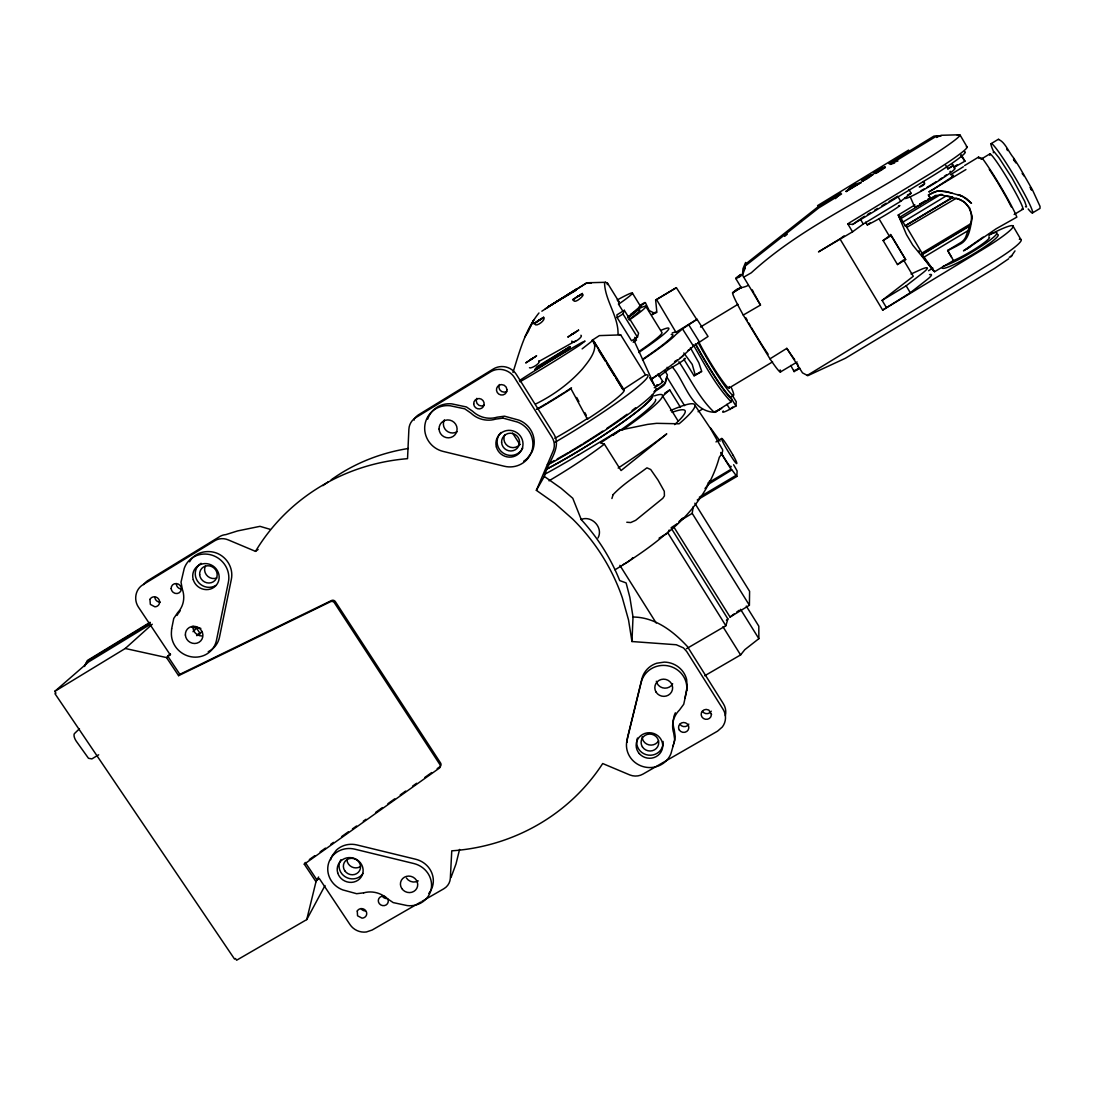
<?xml version="1.0" encoding="UTF-8"?>
<svg xmlns="http://www.w3.org/2000/svg" width="1095" height="1095" viewBox="0 0 1095 1095"><rect width="100%" height="100%" fill="white"/><g stroke="black" fill="none" stroke-linecap="round" stroke-linejoin="round"><path stroke-width="1.5" d="M673.658 526.695L730.064 617.046L749.404 605.261L749.596 591.314L694.832 503.221M972.278 217.33C970.362 226.925 969.568 239.928 959.398 244.541A26.389 2.97 -30.7 0 1 947.709 250.522L951.623 257.298M631.966 641.506L633.019 616.964L629.871 597.418L626.107 582.91L619.715 580.583A198.482 190.434 25 0 0 581.336 519.728L572.767 498.266L561.051 488.247L544.297 476.407L544.776 475.285C547.678 462.158 562.214 447.951 553.878 434.14L516.429 374.545A16.822 16.466 37.4 0 0 493.366 368.96L418.783 414.649A14.906 14.495 37.3 0 0 414.088 419.33L414.238 420.069M697.241 499.963L736.839 476.448L737.127 470.959L733.595 464.718M573.629 300.482C575.546 304.766 590.52 289.545 578.324 296.252M707.356 484.921L731.939 469.864L736.839 476.448M723.302 410.981A11.498 1.437 -31.6 0 0 727.217 410.639L735.963 406.053L736.237 401.728L732.021 394.843M744.094 267.81L744.244 269.726L745.544 264.1L818.116 206.75L840.796 192.925L835.43 198.606M780.146 369.918A46.346 2.861 59 0 1 769.977 358.845L743.259 315.059L760.477 305.067L742.492 275.132L742.971 268.686L745.64 262.444M961.177 154.71L964.955 161.157L954.375 167.206M622.685 310.884L618.565 304.218L618.839 301.536L607.561 283.249L605.562 282.291L587.043 282.784L573.013 291.612M611.913 498.54L613.104 494.666M534.908 324.024C535.633 327.2 544.297 321.437 544.147 318.207M686.716 690.493L683.732 704.249L679.516 709.984A24.35 23.378 8.2 0 0 673.726 733.157L674.766 740.152L670.934 753.702A23.036 22.064 11 0 1 642.697 766.486A23.036 22.064 11 0 1 627.052 740.069L641.218 682.308A23.159 22.311 10.5 0 1 667.608 665.76A23.159 22.311 10.5 0 1 686.729 690.356M749.404 605.261L692.204 513.35L693.19 506.739M673.945 743.341L675.218 736.47L674.191 729.53A24.213 23.255 8.2 0 1 673.452 718.731M672.084 366.743C685.429 381.799 690.575 411.747 715.117 412.309L715.336 411.227M790.741 365.429L794.108 371.602L799.788 368.194M721.687 408.394L714.748 412.309L731.077 401.865L731.693 399.086A45.196 3.969 59 0 1 695.352 343.994M150.22 624.41L88.681 661.886L54.75 691.383L55.927 693.135L54.983 693.71L234.549 959.083L235.493 958.536L236.629 960.219L306.737 919.595L315.99 881.721L318.59 876.999M459.571 849.419L455.985 863.982L451.003 877.506M969.8 225.967L922.715 254.3L906.824 227.363L956.263 198.25A20.641 20.203 -42.9 0 1 970.813 222.915L966.447 235.001A12.305 12.045 -41.2 0 1 960.794 242.529L947.613 250.44L953.458 260.528A23.83 2.82 -30.7 0 0 978.752 246.539A23.83 2.82 -30.7 0 0 988.73 236.972M637.454 337.178L638.563 333.195L624.301 310.309L616.937 314.854L617.142 317.605L631.555 340.805L637.454 337.178L623 313.991L624.301 310.309M686.401 648.76L725.862 625.751L727.888 618.935L671.413 528.502M529.487 367.742C530.76 369.138 541.313 363.047 538.904 360.803M666.677 377.392L665.404 382.963L654.167 391.627M684.977 698.076L687.126 686.948L686.647 679.557A23.036 22.187 10.5 0 0 664.268 662.105L656.699 663.241A23.036 22.187 10.5 0 0 641.862 678.941L627.777 736.401A22.899 21.955 11 0 0 627.189 742.246M512.98 372.437C519.427 352.015 525.121 329.896 538.973 312.965M998.517 139.558C1004.649 141.406 1008.865 152.369 1013.464 157.694A40.364 3.422 59.2 0 1 1020.061 168.192L1032.393 189.75L1040.017 206.339L1040.017 208.42L1032.434 212.964M607.301 284.604L607.561 283.249M742.492 275.132L745.325 267.55M672.7 746.653L673.521 744.436M598.007 537.946C603.632 527.639 591.752 515.061 581.062 519.495M743.984 269.397L745.435 265.825L818.704 207.94L841.59 193.993M582.116 348.894L593.175 340.175L623 389.601A58.733 5.393 -32 0 1 590.123 417.359L587.385 419.152L570.96 388.725L571.494 387.835A53.409 4.051 -32 0 1 565.02 392.024M422.109 901.267L443.762 888.798A14.427 13.592 19.3 0 0 450.346 878.176L451.756 850.829A203.588 195.143 24.9 0 0 602.702 763.543L629.817 774.945A14.659 14.016 11.7 0 0 642.984 774.097L717.567 731.145L722.317 726.998A16.534 15.877 7.5 0 0 723.097 709.355L686.729 651.552L683.458 647.898L676.272 644.75L631.966 641.533L628.53 619.962L622.316 597.733A203.588 195.143 24.9 0 0 572.685 519.098L554.905 503.385L536.358 490.327L553.167 450.976A15.029 14.714 29 0 0 552.031 437.357L514.226 377.228C509.257 369.686 498.814 367.03 490.957 371.602L415.703 417.688A15.056 14.632 37.2 0 0 408.887 429.254L407.532 458.668A203.588 195.143 24.9 0 0 255.505 551.36L228.143 539.849A14.878 14.153 36.7 0 0 214.812 540.711L142.624 584.922C135.315 589.603 133.645 599.773 138.298 606.904L170.245 654.837L167.836 656.288L179.867 674.342L178.594 675.656L166.522 657.575L125.268 648.486L54.75 691.383M541.861 311.199L562.406 297.895M659.067 538.151L667.868 532.937L669.182 529.994M84.52 665.828L87.504 660.408L150.111 622.275M84.466 666.499L87.449 661.079L150.07 622.932M578.228 455.15L619.743 430.143L647.583 424.395L656.644 423.327L679.119 423.792L680.775 422.369A110.937 12.825 -32.1 0 0 670.482 410.584M571.877 341.01C570.577 345.664 583.95 336.699 580.939 335.234M587.385 419.152L587.864 418.194A53.299 4.9 -32 0 1 554.837 438.315M306.737 919.595L325.01 885.54M570.221 347.005L568.702 349.387L535.14 369.877L536.687 366.948L569.975 346.622L536.386 368.207M189.599 561.79C194.951 551.757 208.666 549.101 218.48 553.892A23.173 21.996 36.1 0 1 231.36 579.269L219.479 637.222A23.022 21.777 34.1 0 1 208.228 651.717M536.358 490.327L544.297 476.407M315.99 881.721L304.287 864.16L305.286 862.449L316.961 879.969L319.343 878.573L350.044 924.645A16.11 15.084 21.2 0 0 366.36 931.982L372.149 930.025L420.658 902.088M1014.997 250.892L1010.863 256.873M545.31 308.845L557.861 300.906M524.916 336.849L528.557 331.114M748.364 285.343C741.862 288.697 738.359 286.562 733.007 292.611A46.346 2.861 59 0 0 743.259 315.059M176.993 615.458L177.924 614.076M178.663 612.981L180.141 610.805M534.825 369.371L568.387 348.881L569.975 346.622M576.025 290.339L576.572 288.916L547.787 307.052L576.025 290.339L576.572 288.916M613.159 494.584C622.918 484.236 635.73 476.284 646.926 467.839L650.704 469.509L658.054 480.13L664.295 491.299L664.419 495.884L662.831 498.293L635.661 520.33L630.706 522.548L626.792 522.247M535.14 369.877L535.797 369.029M681.336 519.304L679.584 521.562A6.638 1.054 -32 0 1 678.681 522.493M548.075 307.517L548.746 306.025M704.728 675.752L740.59 654.933L744.819 649.663L758.862 638.672L758.808 626.189L746.284 606.069M535.168 323.518L535.92 322.724M794.669 359.557A46.401 2.423 59 0 1 786.812 348.361L769.963 358.845M672.221 332.935A70.285 5.749 -31.9 0 1 675.93 332.237L697.022 319.302L708.041 336.466L693.463 346.143L680.994 357.545A70.614 6.46 -31.9 0 1 650.895 379.568M697.022 319.302L682.5 328.897L675.519 334.851A70.71 5.776 -31.9 0 1 642.478 359.899M680.501 407.381L669.729 389.957L663.419 395.528M573.958 299.66L574.615 298.976M655.275 386.165L655.713 386.179M166.522 657.575L170.245 653.948M193.007 631.705L196.607 628.201L200.344 633.841M963.354 166.768L950.419 174.776M79.456 728.736L74.35 733.691A6.789 2.984 58.3 0 0 76.212 741.123L88.49 758.287L91.871 758.903L98.673 754.811M846.024 191.201L861.354 182.331L846.23 191.543L850.541 187.067L854.99 184.357L861.354 182.331M846.23 191.543L854.99 184.357M125.268 648.486L152.26 624.232M951.897 177.061L953.375 175.268L951.938 175.31M884.65 167.946L885.362 167.33L881.817 169.013L883.405 167.384L882.721 167.562L873.892 172.832L883.597 167.617L881.817 169.013M726.409 620.208L727.888 618.935M730.064 617.046L734.061 613.966M872.948 174.42L862.668 181.058L867.555 178.54M983.187 237.095L963.477 250.837L966.94 248.811M536.304 322.368L540.697 319.37M951.829 177.13L933.474 189.23M919.417 186.821C917.802 188.135 928.3 184.206 923.181 181.551M784.609 236.356L787.291 234.234M656.069 311.965A75.883 5.283 -31.9 0 0 654.002 312.978L651.758 314.73L656.877 312.362L655.645 300.057L676.368 287.67L696.639 319.329M844.094 235.863L839.947 238.874L882.652 310.09L910.287 292.735L926.534 280.033A24.788 2.97 -30.9 0 0 929.518 274.626M886.238 307.298L882.105 300.386L906.154 285.809L922.442 273.175A24.802 2.888 -30.9 0 0 919.745 270.041L911.054 274.01M882.105 300.386L913.285 276.282L903.539 259.926L897.476 264.552L883.131 240.517L889.249 235.972L878.984 218.754M839.947 238.874L818.499 251.891L852.54 231.825L847.845 223.982L849.255 222.887L927.78 175.2A50.329 3.874 -31.1 0 0 966.296 146.785M852.54 231.825L863.271 224.023L900.72 201.302L911.108 193.281L908.864 189.503M1008.741 258.721L994.917 268.165L845.395 358.27L807.795 375.681L802.498 372.861L786.812 348.361M731.474 407.929C729.598 409.681 735.279 405.862 732.062 407.545M638.358 307.503L645.393 302.617L649.157 310.501L654.002 312.978M947.859 168.876L953.348 165.441L947.859 168.876L945.793 165.386M196.813 635.702L202.178 631.705L196.648 635.059M167.85 656.288L170.587 654.249M807.166 375.475L992.878 262.088A39.187 4.955 -30.5 0 0 1019.336 239.271M657.821 384.838L656.466 385.755M865.652 222.175L867.308 224.94L870.06 222.928M255.505 551.374L258.133 549.457M847.845 223.982L852.635 224.461L858.973 219.876M736.661 612.105L739.262 610.243M309.337 859.575L314.744 855.729M320.11 851.91L325.448 848.105M330.786 844.313L333.496 842.384M341.613 836.607L348.388 831.789M352.453 828.901L356.518 826.013M363.294 821.195L365.99 819.279M375.571 812.463L382.415 807.59M387.89 803.703L394.734 798.83M400.209 794.943L405.684 791.055M412.528 786.183L416.634 783.267M424.846 777.423L431.69 772.564M437.165 768.663L439.903 766.719A2.915 2.779 21.5 0 0 440.573 763.023L335.357 601.634A2.97 2.833 31.1 0 0 331.511 600.525L179.867 674.342M304.287 864.16L439.204 768.238A2.929 2.779 21.5 0 0 439.875 764.529L334.413 602.797A2.97 2.847 31.1 0 0 330.567 601.689L178.594 675.656M322.861 485.646L328.363 481.8M331.114 479.884C353.822 463.445 380.718 452.837 408.353 448.485M619.743 430.143L600.484 442.969L604.385 444.118L621.07 470.549L666.759 433.88A139.462 15.932 -32.1 0 1 618.169 468.058M577.216 296.964C582.554 293.405 573.178 299.168 577.38 296.786M872.852 174.748C872.099 173.338 847.982 188.436 872.647 174.406L868.718 177.828M869.649 176.432L871.442 175.022L869.444 176.09M633.184 342.297L636.482 340.121L634.744 337.328M595.776 345.828L592.272 340.175L599.362 335.604L620.714 334.892L645.489 374.887L623 389.601L615.979 378.309M671.125 527.722L675.41 524.929A6.638 1.054 -32 0 0 677.23 523.67M739.96 275.406C737.428 277.158 742.478 273.846 739.946 275.598M739.905 276.077C737.359 277.829 742.424 274.503 739.878 276.255M968.158 248.059L996.121 228.787L1016.844 217.125A38.695 2.806 59.2 0 0 1002.007 188.874A38.695 2.806 59.2 0 0 982.461 158.515L978.492 157.146L964.572 165.591M883.063 169.041L876.26 173.243M733.007 292.611L741.397 287.355L732.582 292.83M967.049 248.743L969.924 246.95M967.255 248.62L968.076 248.1M655.645 300.057L676.368 287.67M566.539 295.349L570.728 292.762M547.787 307.052L575.737 289.874M617.142 317.605L623 313.991M640 305.245L644.887 302.507M681.104 520.152L692.204 513.35M562.159 298.292L586.263 283.099L591.423 282.715L590.123 282.715M817.568 205.627L908.658 150.07M873.892 172.832L874.878 173.612L885.157 166.974L881.612 168.671M936.526 137.464L939.387 135.712L933.953 136.108L888.839 163.62L897.9 161.006M559.901 299.674L560.777 299.14M864.557 216.331L860.246 218.959L863.271 224.023M867.445 214.579L870.32 212.841M874.645 210.213L877.533 208.461M881.858 205.833L886.17 203.218M889.058 201.466L897.708 196.21L900.72 201.302M852.635 224.461L929.203 177.992A46.223 3.627 -31.1 0 0 964.544 151.822M991.098 143.691L998.654 139.092M954.676 166.358L957.317 164.756M700.499 327.022L737.975 304.314M989.798 153.93L981.024 159.24A32.234 2.341 59.2 0 1 981.284 159.227L981.407 159.281M965.941 169.547L928.847 191.94L933.364 189.298M953.458 260.528L934.569 271.724L912.765 245.129L906.455 234.549L898.256 215.003L914.941 204.902M914.585 206.161A25.13 2.217 -31 0 0 920.005 204.943L919.704 204.19L925.097 200.919M927.793 199.276L930.504 197.648M898.53 215.893L900.268 216.892L935.938 195.293M882.652 310.09L984.692 248.223A39.228 4.667 -30.6 0 0 1013.094 226.747A39.228 4.667 -30.6 0 0 989.1 235.138M902.814 222.148L946.669 195.622L952.951 197.401L905.141 225.857L901.144 218.425L940.892 194.349L942.603 194.636M688.057 350.4L690.89 348.675A115.796 10.608 -32 0 0 690.439 347.704M905.141 225.857L952.568 197.182M883.131 240.517L891.33 235.562L905.661 259.611L897.476 264.552M654.427 391.572L657.123 389.929A8.24 0.821 -31.8 0 0 664.528 384.496L667.416 374.969L665.035 371.095M715.117 412.309L720.633 408.654M684.526 360.282L694.066 375.777L700.841 371.698M694.066 375.777L701.758 371.547L698.829 362.774L690.89 348.675M922.086 253.013L970.567 223.832M934.569 271.724L922.004 254.204L939.236 243.829M942.111 242.104L969.39 225.679M549.019 480.828L554.837 477.324A70.97 7.528 -32.1 0 0 604.385 444.118M923.728 257.298L967.528 230.949M1014.162 214.497L1022.963 209.2M729.27 387.89L772.577 361.87M698.076 411.747L702.442 409.119L701.703 409.119M797.174 361.993L780.311 372.04M1009.22 257.311L1012.081 255.6M715.979 441.915L721.742 438.479M575.683 340.887L538.877 361.487M707.945 483.032L731.049 469.29L731.898 470.344M928.533 270.725L932.885 268.138M699.308 497.212L736.004 475.408M924.563 183.892L920.662 186.109M659.026 376.502A55.352 5.16 -31.9 0 0 668.415 369.426L676.505 364.745A8.336 0.78 -31.7 0 0 683.992 359.803A8.336 0.78 -31.7 0 0 684.06 358.708M743.56 277.254L751.279 272.806C801.485 226.87 864.297 200.111 920.539 162.963A50.37 3.559 -31.2 0 0 957.304 135.287M950.474 192.734L939.058 190.735L933.706 192.09L928.423 195.006L937.306 191.091L945.026 191.365M928.423 195.006L930.682 198.619L936.909 195.43L941.194 194.91L958.344 199.057L962.943 201.206A13.427 13.154 37.9 0 1 964.996 202.616L969.691 208.036L972.264 216.673M656.63 385.248L657.383 384.824M930.531 198.523L929.463 199.112A25.048 2.204 -31 0 1 919.704 204.19M605.562 282.291L604.536 282.825C605.001 300.564 618.565 316.332 618.032 334.29L620.714 334.892M540.93 319.247L542.326 318.549M535.606 404.014C553.249 395.35 569.455 383.524 582.567 368.837C588.234 361.706 599.704 348.456 592.272 340.175M911.108 193.281L910.807 193.432A29.236 2.382 -31 0 1 907.385 195.006M898.543 205.874L899.898 205.545L897.394 207.489A28.059 2.354 -31.1 0 1 867.308 224.94M894.601 163.046L890.098 164.414L935.65 136.642L940.933 136.177M940.865 135.301L959.247 134.781M633.019 616.964L634.238 617.046C655.713 617.689 673.343 631.377 687.359 646.461L723.384 703.784A16.384 15.754 7.5 0 1 725.314 715.733M922.715 254.3L922.004 254.204M191.611 627.106L196.607 628.201M192.734 626.408L200.837 628.366M945.491 191.433L951.911 193.048M951.322 192.953L962.724 196.333L971.511 203.287L966.734 198.729L960.014 195.266M957.796 194.554L961.164 195.677M270.068 529.309L259.994 526.339L237.601 530.924L225.844 534.62A14.728 14.03 36.7 0 0 219.643 536.618L148.071 580.459A16.466 15.549 36.5 0 0 143.637 584.634M964.955 161.157L960.917 155.627M714.241 412.322C699.185 398.21 690.37 378.637 678.914 361.747M731.077 401.865C715.487 385.262 704.797 364.594 693.409 345.007M933.241 270.684L921.963 255.641M1025.481 206.709L1026.59 206.928L1024.66 201.261L1012.081 178.061L998.927 157.721L994.753 152.561L993.644 151.726L993.316 152.739M861.779 180.223L862.874 181.4M683.814 352.96L692.232 364.402L695.38 375.393M891.33 235.562L890.358 234.453L905.661 259.611M710.682 428.131L720.072 441.189M906.824 227.363L905.825 225.898M694.914 405.259L710.463 428.474L721.92 448.58A110.8 15.576 -32.1 0 1 719.305 457.286C710.792 488.397 690.014 516.019 664.309 535.14A71.011 11.142 -32.3 0 1 614.979 569.783M682.5 328.897L693.463 346.143M512.638 433.141L519.933 444.625M619.866 565.335L656.192 623.014M722.974 626.751L740.59 654.933M688.591 324.572L699.376 341.886M740.562 609.313L758.862 638.672M667.868 532.937L725.862 625.751M918.842 250.892L919.513 251.973M593.996 341.558L624.246 390.135M598.417 350.058L605.439 361.364M607.191 364.183L614.227 375.475M667.088 377.405L684.553 405.656M662.803 381.539L658.081 373.901A7.432 0.698 -31.8 0 1 657.931 374.326M662.543 395.87L678.12 421.028M649.636 377.679L654.468 385.495L634.128 340.737M645.708 306.244L661.804 332.36A58.035 4.531 -31.9 0 1 639.945 350.797M632.458 293.214L640.561 306.354M720.688 452.509L731.049 469.29M667.115 367.304L668.415 369.426M1006.729 149.125L1007.619 150.576M1031.517 189.421L1029.998 187.45M1030.641 188.682L1031.531 190.147M731.693 399.086L735.963 406.053M726.929 404.342L730.132 409.544M735.772 278.5L741.233 287.574M928.574 195.102L930.682 198.619M906.154 285.809L910.287 292.735M656.754 299.893L675.93 332.237M952.075 163.73L954.347 167.59M960.041 134.986L967.118 147.031M1012.848 225.789L1020.868 239.463M1024.126 176.049L1022.265 173.38L1022.73 174.379M901.144 218.425L900.268 216.892M901.308 221.313L902.034 222.627M1014.531 161.116L1013.491 159.008L1015.818 162.895M576.682 397.458L578.899 401.578M584.881 412.651L586.372 415.429M898.256 215.003L900.555 219.958M910.26 196.895L914.489 206.613M797.598 363.814L798.022 366.798M793.889 369.973L794.108 371.602M731.351 387.712A42.048 3.641 59 0 1 725.588 387.014A42.048 3.641 59 0 1 698.062 342.53M988.73 234.727A32.535 3.846 -30.7 0 1 984.925 243.774A32.535 3.846 -30.7 0 1 943.342 266.099M729.174 386.617A33.548 2.902 59 0 1 718.936 375.859A33.548 2.902 59 0 1 698.569 341.503M997.518 234.508A32.535 3.874 -30.7 0 1 973.482 253.999A32.535 3.874 -30.7 0 1 942.179 267.714M768.115 354.191A33.658 2.08 59 0 1 751.334 327.473M750.486 326.023A33.658 2.08 59 0 1 748.843 323.148M747.283 320.397A33.658 2.08 59 0 1 745.818 317.755M954.115 168.178A29.223 2.409 -31 0 1 934.993 183.07A29.223 2.409 -31 0 1 905.1 198.51L904.963 198.441A29.223 2.409 -31 0 1 904.963 197.99M760.477 305.067A46.401 2.423 59 0 1 754.564 294.309M753.743 292.735A46.401 2.423 59 0 1 752.292 289.874M740.877 276.063A9.978 0.739 -31.5 0 1 735.676 278.417A9.978 0.739 -31.5 0 1 741.014 274.366M570.96 388.725A58.856 4.462 -32 0 1 537.371 409.352M563.706 392.859A53.409 4.051 -32 0 1 547.24 403.028M545.885 403.836A53.409 4.051 -32 0 1 536.413 409.338M645.489 374.887A86.669 7.966 -32 0 1 626.367 395.788A86.669 7.966 -32 0 1 555.001 442.298M519.358 380.622A83.631 5.352 -32 0 1 581.623 342.612L585.045 341.079L580.117 344.911A78.785 4.75 -31.9 0 1 519.988 381.744M655.905 388.314A86.587 8.596 -32 0 1 624.41 417.072A86.587 8.596 -32 0 1 549.964 463.732M635.606 407.778A80.127 7.966 -32 0 1 632.075 410.515M627.052 414.28A80.127 7.966 -32 0 1 606.794 428.432M602.811 431.088A80.127 7.966 -32 0 1 583.375 443.502M581.965 444.365A80.127 7.966 -32 0 1 569.359 451.975M567.99 452.782A80.127 7.966 -32 0 1 557.232 458.956M554.33 460.571A80.127 7.966 -32 0 1 547.349 464.376M637.003 309.064A50.247 3.107 -31.9 0 1 630.665 314.361M617.156 300.016A53.792 2.943 -31.9 0 1 618.565 304.218M639.932 305.998A53.737 3.326 -31.9 0 1 628.065 316.688M618.045 301.481A37.777 2.067 -31.9 0 1 618.839 301.536M638.015 309.201A50.247 3.134 -31.9 0 1 629.379 316.523M638.713 308.776A51.068 3.189 -31.9 0 1 627.613 317.892M731.611 396.554A42.431 3.723 59 0 1 718.963 382.456A42.431 3.723 59 0 1 695.886 344.364M638.358 310.159A51.068 3.244 -31.9 0 1 628.722 319.672M638.672 308.722A58.144 3.682 -31.9 0 1 629.543 319.849M664.569 393.338A23.31 2.436 -31.7 0 1 669.729 389.957M661.175 330.238A66.124 5.16 -31.9 0 1 638.713 352.549M731.049 466.306A11.101 1.163 59.2 0 1 725.177 459.448A31.221 3.258 59.2 0 1 721.454 453.412M661.859 381.785A7.432 0.725 -31.8 0 1 661.462 383.045A7.432 0.725 -31.8 0 1 654.262 387.712M671.235 334.481A66.097 5.407 -31.9 0 1 642.806 359.16M680.009 358.12A8.336 0.767 -31.7 0 0 682.048 356.628L683.17 355.615A8.336 0.767 -31.7 0 0 683.184 355.232M677.367 359.858A8.336 0.767 -31.7 0 1 674.547 361.569M656.726 375.38A7.432 0.698 -31.8 0 1 652.114 378.5M989.88 155.339A32.261 2.505 59.2 0 1 1008.098 179.648A32.261 2.505 59.2 0 1 1021.936 208.858M989.278 169.355A32.234 2.341 59.2 0 1 997.162 181.715M997.915 182.947A32.234 2.341 59.2 0 1 1006.456 197.675M1007.085 198.825A32.234 2.341 59.2 0 1 1011.287 206.887M979.026 158.433A38.695 2.806 59.2 0 1 978.492 157.146M950.214 171.258A23.652 1.957 -31 0 1 949.954 171.764M946.367 174.858A23.652 1.957 -31 0 1 944.342 176.336M941.96 177.979A23.652 1.957 -31 0 1 939.305 179.758M936.417 181.619A23.652 1.957 -31 0 1 927.109 187.259M924.043 189.011A23.652 1.957 -31 0 1 921.114 190.626M216.81 577.996A8.856 8.404 36.2 0 1 205.477 565.855M360.132 866.761A8.609 8.089 22.6 0 1 346.951 859.821M658.547 740.795A8.746 8.39 11 0 1 642.122 736.812M519.865 444.351A8.965 8.76 31.5 0 1 508.012 446.158A8.965 8.76 31.5 0 1 504.904 434.578M202.164 636.031A8.801 8.322 34.2 0 1 192.953 627.695M215.729 585.496A13.4 12.716 36.1 0 1 197.47 581.062A13.4 12.716 36.1 0 1 201.069 563.282M663.077 741.424A13.249 12.688 11 0 1 648.336 755.126A13.249 12.688 11 0 1 637.468 738.057M363.006 873.413A13.017 12.237 22.5 0 1 345.281 876.821A13.017 12.237 22.5 0 1 340.901 859.698M418.235 880.9A8.596 8.103 20.2 0 1 406.423 878.026M672.686 683.814A8.801 8.486 10.5 0 1 656.343 681.254M457.067 431.717A8.979 8.746 36.4 0 1 444.365 419.905M522.767 448.074A13.578 13.263 31.4 0 1 502.824 452.837A13.578 13.263 31.4 0 1 501.004 432.498M160.226 602.168A5.146 4.859 36.3 0 1 154.833 597.295M181.743 589.028A5.146 4.873 36.4 0 1 176.35 584.141M386.781 898.557A4.996 4.695 20.8 0 1 382.36 896.23M365.401 910.903A4.996 4.681 21.3 0 1 360.994 908.576M688.823 724.123A5.105 4.914 9 0 1 679.981 724.247M711.257 711.175A5.119 4.928 7.6 0 1 702.401 711.285M484.236 405.246A5.242 5.133 36.9 0 1 476.831 398.334M506.834 391.449A5.256 5.146 36.9 0 1 499.429 384.523M673.767 717.211A24.213 23.255 8.2 0 1 675.369 712.804M523.656 461.2A23.474 22.94 31.4 0 0 527.297 458.367L531.828 452.221A23.474 22.94 31.4 0 0 518.907 420.138L504.48 416.182L497.144 417.181A24.856 24.309 37.1 0 1 472.602 411.227L466.443 406.97L451.824 403.877A23.515 22.899 36.3 0 0 427.707 419.125M330.704 859.726A22.516 21.161 22.5 0 1 332.196 855.742L336.425 850.076A22.516 21.161 22.5 0 1 356.997 844.97L415.689 859.246A22.502 21.175 20.2 0 1 428.775 893.493M387.493 898.489A5.051 4.736 20.8 0 1 384.413 905.606A5.051 4.736 20.8 0 1 378.322 900.131A5.051 4.736 20.8 0 1 385.563 896.764M993.644 151.657A40.351 3.258 59.2 0 1 999.338 152.835A40.351 3.258 59.2 0 1 1026.781 198.387A40.351 3.258 59.2 0 1 1028.15 208.926M651.717 395.336A79.524 8.048 -32 0 1 619.825 424.148A79.524 8.048 -32 0 1 547.295 468.701M545.734 469.673A80.537 8.144 -32 0 0 652.661 396.787L652.894 396.239A80.537 8.144 -32 0 0 652.839 395.049M655.481 399.319A80.51 8.336 -32 0 1 612.967 435.317M654.468 395.842A88.599 9.184 -32 0 1 622.521 429.952M632.664 557.656A7.514 1.218 -32.3 0 1 629.077 561.023A7.514 1.218 -32.3 0 1 622.685 564.815M578.324 454.959A99.754 10.142 -32 0 1 543.996 474.655M671.988 412.363A99.577 11.511 -32.1 0 1 674.616 424.614M682.568 518.072A7.35 1.163 -32 0 1 679.201 521.261M709.56 480.924A83.603 12.51 -32.1 0 1 705.016 488.493M171.655 628.776L171.409 632.349A23.159 21.886 34.1 0 0 191.214 656.795A23.159 21.886 34.1 0 0 216.468 640.329L228.403 582.075A23.296 22.105 36.1 0 0 211.841 555.11A23.296 22.105 36.1 0 0 184.247 568.36L181.017 582.17L182.345 589.261A24.501 23.159 36.4 0 1 177.65 612.666L173.749 618.442L171.655 628.776M149.96 599.376L150.33 604.385L154.901 606.808A5.188 4.9 36.3 0 0 159.596 602.592A5.188 4.9 36.3 0 0 155.928 597.076A5.188 4.9 36.3 0 0 149.96 599.376M357.271 911.026L357.545 915.79L361.993 918.13A5.037 4.722 21.3 0 0 366.688 914.161A5.037 4.722 21.3 0 0 363.184 908.877A5.037 4.722 21.3 0 0 357.271 911.026M506.985 389.711L506.396 392.338A5.297 5.188 36.8 0 1 497.294 392.53A5.297 5.188 36.8 0 1 501.51 384.591L504.179 385.235L506.177 387.11L506.985 389.711M711.476 714.31L710.847 716.801A5.16 4.969 7.7 0 1 701.909 716.924A5.16 4.969 7.7 0 1 706.193 709.409L708.793 710.039L711.476 714.31M543.64 317.276L533.867 323.614L543.64 317.276M532.581 322.354L528.036 331.21L533.662 320.26L532.581 322.354M578.598 330.156L568.004 336.959L578.598 330.156M796.038 370.028L797.625 369.138L796.038 370.028M536.509 355.902L525.901 362.815L536.509 355.902M582.417 293.501L572.658 299.715L582.417 293.501M571.905 334.345L575.012 332.51L571.905 334.345M529.829 360.077L532.895 358.27L529.829 360.077M537.467 321.163L540.287 319.466L537.467 321.163M503.029 418.112L495.652 419.111A25.007 24.446 37 0 1 470.973 413.13L464.786 408.846L450.072 405.739A23.652 23.022 36.2 0 0 424.928 424.778A23.652 23.022 36.2 0 0 443.092 451.4L504.33 466.251A23.611 23.063 31.4 0 0 531.965 450.729A23.611 23.063 31.4 0 0 517.552 422.081L503.029 418.112M363.649 892.849L356.628 893.698L342.749 889.893A22.639 21.27 22.5 0 1 328.568 863.284A22.639 21.27 22.5 0 1 354.794 849.172L413.814 863.531A22.625 21.284 20.2 0 1 431.32 888.278A22.625 21.284 20.2 0 1 407.244 905.592L393.187 902.595L387.247 898.598A23.775 22.27 21 0 0 363.649 892.849M733.185 455.383A31.837 3.285 59.2 0 0 725.574 443.037A11.101 1.136 59.2 0 0 721.673 439.15A11.101 1.136 59.2 0 0 727.244 449.963A31.235 3.162 59.2 0 0 732.952 459.092A11.101 1.136 59.2 0 0 736.867 463.377A11.101 1.136 59.2 0 0 733.185 455.383M439.068 429.048A9.102 8.87 36.2 0 0 452.947 436.535A9.102 8.87 36.2 0 0 452.235 421.041A9.102 8.87 36.2 0 0 439.068 429.048M496.377 446.979A13.633 13.318 31.4 0 0 519.057 453.385A13.633 13.318 31.4 0 0 512.925 430.855A13.633 13.318 31.4 0 0 496.377 446.979M401.797 888.538A8.719 8.199 20.2 0 0 416.771 888.401A8.719 8.199 20.2 0 0 408.654 876.082A8.719 8.199 20.2 0 0 401.797 888.538M337.712 872.879A13.085 12.278 22.5 0 0 359.488 879.011A13.085 12.278 22.5 0 0 353.329 858.11A13.085 12.278 22.5 0 0 337.712 872.879M656.124 692.163A8.924 8.596 10.5 0 0 671.55 691.958A8.924 8.596 10.5 0 0 663.474 679.16A8.924 8.596 10.5 0 0 656.124 692.163M639.288 753.579A13.304 12.743 11 0 0 661.941 750.02A13.304 12.743 11 0 0 647.09 732.897A13.304 12.743 11 0 0 639.288 753.579M185.383 635.032A8.911 8.431 34.1 0 0 199.016 642.272A8.911 8.431 34.1 0 0 197.99 627.394A8.911 8.431 34.1 0 0 185.383 635.032M193.267 579.707A13.455 12.77 36.1 0 0 215.551 586.003A13.455 12.77 36.1 0 0 208.994 564.103A13.455 12.77 36.1 0 0 193.267 579.707M199.646 574.533A8.938 8.473 36.1 0 0 213.292 581.801A8.938 8.473 36.1 0 0 212.279 566.84A8.938 8.473 36.1 0 0 199.646 574.533M344.747 870.73A8.678 8.158 22.5 0 0 359.625 870.593A8.678 8.158 22.5 0 0 351.495 858.316A8.678 8.158 22.5 0 0 344.747 870.73M642.409 746.872A8.828 8.459 11 0 0 657.671 746.68A8.828 8.459 11 0 0 649.663 734.061A8.828 8.459 11 0 0 642.409 746.872M501.592 442.27A9.047 8.842 31.4 0 0 515.389 449.703A9.047 8.842 31.4 0 0 514.759 434.304A9.047 8.842 31.4 0 0 501.592 442.27M679.297 729.982A5.16 4.955 9 0 0 688.221 729.872A5.16 4.955 9 0 0 683.554 722.495A5.16 4.955 9 0 0 679.297 729.982M473.683 403.85A5.297 5.174 36.7 0 0 481.745 408.202A5.297 5.174 36.7 0 0 481.348 399.169A5.297 5.174 36.7 0 0 473.683 403.85M171.162 588.631A5.201 4.914 36.3 0 0 179.101 592.847A5.201 4.914 36.3 0 0 178.485 584.169A5.201 4.914 36.3 0 0 171.162 588.631"/></g></svg>
